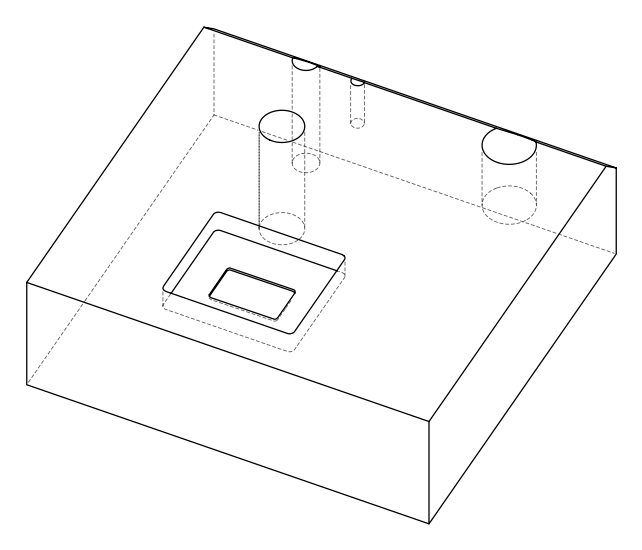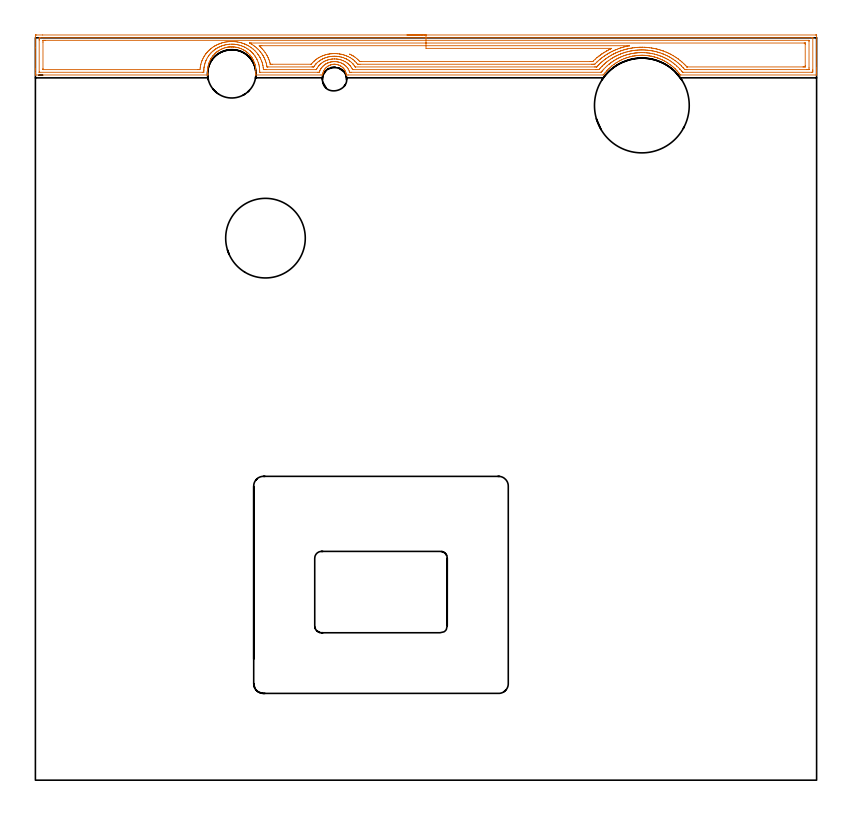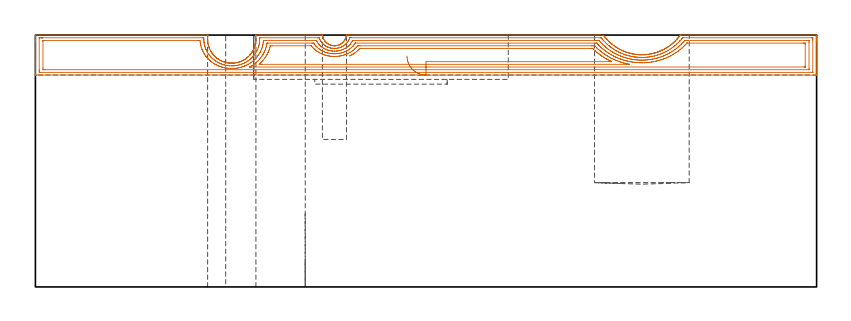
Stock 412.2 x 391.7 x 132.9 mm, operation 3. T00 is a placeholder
(PLAN: 11 operations, 10 tool changes, 73.8 min)
(1 INDEXABLE_INSERT_DRILL_THROUGH_HOLE_FROM_SOLID | STEP1HOLE_1 | NXT0302_036 | 0.55 min | 184043 mm3)
(2 INDEXABLE_INSERT_DRILL_BLIND_HOLE_FROM_SOLID | STEP1POCKET | NXT0302_038 | 0.32 min | 153317 mm3)
(3 AREA_MILL | FG_CHAMFER_SURFACE | UGT0205_001 | 25.47 min | 90360 mm3)
(4 MILL_RECTANGULAR_POCKET | POCKET_RECTANGULAR_STRAIGHT | NXT0201_010 | Follow Part, ap 2.5, ae 75% | 41.91 min | 359378 mm3)
(5 MILL_RECTANGULAR_POCKET_1 | POCKET_RECTANGULAR_STRAIGHT_1 | NXT0201_008 | Follow Part, ap 1.5, ae 75% | 2.81 min | 7436 mm3)
(6 MILL_BLIND_HOLE_FROM_SOLID_MATERIAL | STEP1POCKET_1 | NXT0201_010 | Spiral | 0.94 min | 6872 mm3)
(7 SPOT_DRILL | STEP1HOLE | NXT0321_9005460120000 | 0.05 min | 130 mm3)
(8 DRILL_BLIND_HOLE_INTO_CENTER | STEP1HOLE | NXT0301_038 | 0.05 min | 261 mm3)
(9 GUN_DRILL_THROUGH_HOLE | STEP1HOLE | UGT0307_002 | 0.6 min | 3438 mm3)
(10 SPADE_DRILL_TO_ENLARGE_THROUGH_HOLE | STEP1HOLE | UGT0306_007 | 0.56 min | 24054 mm3)
(11 DRILL_TO_ENLARGE_THROUGH_HOLE | STEP1HOLE | UGT0301_386 | 0.58 min | 38109 mm3)
(TOOL NXT0302_036 | Index. Insert Drill 42mm [880-D4200L50-05] | D42 PA176 FL210 Z2)
(TOOL NXT0302_038 | Index. Insert Drill 50mm [880-D5000L50-04] | D50 PA176 FL200 Z2)
(TOOL UGT0205_001 | Chamfer Mill 20 x 3 x 45 deg. | D20 FL50 Z2)
(TOOL NXT0201_010 | ENDMILL 10mm [2P460-1000-NA 1630] | D10 FL30 Z6)
(TOOL NXT0201_008 | ENDMILL 6mm [2P460-0600-NA 1630] | D6 FL26 Z6)
(TOOL NXT0321_9005460120000 | NC Spot Drill, 142deg, 12mm, Carbide, Uncoated | D12 PA142 FL30 Z2)
(TOOL NXT0301_038 | Carbide Drill 6.7mm [860.1-0670-034A1-MM 2214] | D6.7 PA140 FL53 Z2)
(TOOL UGT0307_002 | Gun Drill 6 mm | D6 PA130 FL24 Z1)
(TOOL UGT0306_007 | Spade Drill 16.5mm | D16.5 PA132 FL10 Z2)
(TOOL UGT0301_386 | Twist Drill 25.5 mm | D25.5 PA118 FL165 Z2)
(OP 3 AREA_MILL, part 1 of 2)
G17 G21 G94 G90
T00 M6
G54
G17 G0 G90 X196.1 Y393.2 S1061 M3
G43 Z142.9 H0
Z121.8
G94 G1 X196.138 Z120.928 F250.
X196.252 Z120.064
X196.441 Z119.212
X196.703 Z118.38
X197.037 Z117.574
X197.44 Z116.8
X197.908 Z116.064
X198.44 Z115.372
X199.029 Z114.729
X199.672 Z114.14
X200.364 Z113.609
X201.1 Z113.14
X201.874 Z112.737
X202.68 Z112.403
X203.512 Z112.141
X204.364 Z111.952
X205.228 Z111.838
X206.1 Z111.8
X411.581
X412.043 Y393.195 Z111.803
X412.19 Y393.192 Z111.806
X412.2 Y393.04 Z111.957
Y375.78 Z129.215
Y375.17 Z129.824
Y374.629 Z130.368
Y374.29 Z130.706
Y373.749 Z131.247
Y373.41 Z131.584
Y372.733 Z132.267
Y372.432 Z132.568
X412.199 Y372.096 Z132.894
X412.028 Y372.1 Z132.9
X340.556
X340.3 Y372.104 Z132.89
X340.153 Y372.29 Z132.71
X339.973 Y372.531 Z132.468
X339.79 Y372.771 Z132.228
X339.717 Y372.864 Z132.136
X339.633 Y372.97 Z132.028
X339.526 Y373.108 Z131.892
X339.278 Y373.41 Z131.588
X339.155 Y373.562 Z131.438
X338.774 Y374.001 Z130.998
X338.621 Y374.171 Z130.827
X338.512 Y374.29 Z130.705
X338.262 Y374.569 Z130.431
X337.949 Y374.894 Z130.104
X337.673 Y375.17 Z129.826
X337.624 Y375.221 Z129.777
X337.429 Y375.416 Z129.583
X337.382 Y375.464 Z129.534
X337.369 Y375.476 Z129.522
X337.283 Y375.56 Z129.439
X337.206 Y375.633 Z129.365
X336.983 Y375.84 Z129.158
X336.476 Y376.297 Z128.702
X336.027 Y376.682 Z128.318
X335.583 Y377.046 Z127.952
X335.196 Y377.345 Z127.651
X334.973 Y377.516 Z127.484
X334.894 Y377.576 Z127.424
X334.69 Y377.724 Z127.276
X333.797 Y378.344 Z126.655
X333.606 Y378.469 Z126.53
X332.904 Y378.907 Z126.092
X332.543 Y379.121 Z125.879
X332.516 Y379.138 Z125.862
X332.428 Y379.188 Z125.812
X332.123 Y379.362 Z125.636
X332.069 Y379.391 Z125.606
X332.011 Y379.423 Z125.575
X331.118 Y379.886 Z125.114
X330.734 Y380.073 Z124.924
X330.557 Y380.157 Z124.842
X330.38 Y380.239 Z124.761
X330.282 Y380.284 Z124.714
X330.225 Y380.311 Z124.688
X329.739 Y380.513 Z124.486
X329.389 Y380.657 Z124.338
X329.332 Y380.682 Z124.315
X329.177 Y380.743 Z124.256
X329.149 Y380.754 Z124.245
X328.942 Y380.832 Z124.162
X328.689 Y380.932 Z124.066
X328.439 Y381.029 Z123.97
X328.341 Y381.065 Z123.934
X328.269 Y381.091 Z123.908
X328.209 Y381.11 Z123.888
X328.049 Y381.162 Z123.834
X327.546 Y381.327 Z123.671
X327.197 Y381.43 Z123.57
X327.155 Y381.442 Z123.558
X326.709 Y381.572 Z123.426
X326.653 Y381.588 Z123.41
X326.194 Y381.708 Z123.291
X325.815 Y381.804 Z123.19
X325.76 Y381.819 Z123.176
X325.418 Y381.9 Z123.099
X325.314 Y381.925 Z123.075
X324.922 Y382.008 Z122.99
X324.867 Y382.019 Z122.979
X324.747 Y382.043 Z122.956
X324.028 Y382.164 Z122.834
X323.974 Y382.173 Z122.825
X323.69 Y382.213 Z122.785
X323.582 Y382.226 Z122.767
X323.081 Y382.297 Z122.697
X322.188 Y382.393 Z122.601
X321.951 Y382.411 Z122.584
X321.348 Y382.454 Z122.536
X321.295 Y382.458 Z122.533
X320.849 Y382.48 Z122.515
X320.402 Y382.492 Z122.503
X320.316 Y382.493 Z122.502
X320.068 Y382.495 Z122.499
X319.944 Y382.492
X319.509 Y382.488 Z122.507
X318.616 Y382.45 Z122.54
X318.057 Y382.41 Z122.584
X317.775 Y382.388 Z122.605
X317.723 Y382.385 Z122.609
X316.83 Y382.286 Z122.708
X316.627 Y382.257 Z122.738
X316.435 Y382.229 Z122.764
X316.328 Y382.216 Z122.782
X316.288 Y382.21 Z122.788
X315.937 Y382.159 Z122.838
X315.433 Y382.073 Z122.925
X315.253 Y382.043 Z122.955
X315.094 Y382.01 Z122.988
X315.044 Y382. Z122.998
X314.756 Y381.934 Z123.065
X314.575 Y381.893 Z123.106
X314.201 Y381.805 Z123.189
X314.151 Y381.794 Z123.201
X313.699 Y381.678 Z123.321
X313.258 Y381.563 Z123.434
X312.712 Y381.4 Z123.594
X312.626 Y381.377 Z123.621
X312.365 Y381.3 Z123.698
X311.902 Y381.149 Z123.848
X311.472 Y380.994 Z124.004
X311.303 Y380.928 Z124.069
X311.074 Y380.837 Z124.157
X310.886 Y380.767 Z124.233
X310.826 Y380.743 Z124.256
X310.627 Y380.664 Z124.331
X310.579 Y380.646 Z124.35
X309.865 Y380.346 Z124.653
X309.734 Y380.291 Z124.707
X309.686 Y380.271 Z124.728
X309.449 Y380.157 Z124.842
X309.287 Y380.077 Z124.919
X308.845 Y379.866 Z125.134
X308.794 Y379.841 Z125.158
X308.394 Y379.636 Z125.361
X308.346 Y379.611 Z125.385
X307.9 Y379.376 Z125.623
X307.008 Y378.851 Z126.148
X306.394 Y378.469 Z126.53
X306.115 Y378.285 Z126.713
X305.437 Y377.81 Z127.186
X305.267 Y377.692 Z127.307
X305.222 Y377.66 Z127.339
X305.106 Y377.576 Z127.424
X304.329 Y376.973 Z128.025
X304.277 Y376.93 Z128.067
X303.973 Y376.682 Z128.318
X303.436 Y376.22 Z128.779
X302.929 Y375.757 Z129.24
X302.543 Y375.389 Z129.61
X302.051 Y374.894 Z130.104
X301.65 Y374.473 Z130.527
X301.487 Y374.29 Z130.705
X301.396 Y374.189 Z130.809
X301.227 Y374.001 Z130.998
X300.757 Y373.454 Z131.545
X300.476 Y373.107 Z131.891
X300.371 Y372.97 Z132.026
X300.204 Y372.755 Z132.245
X300.196 Y372.744 Z132.256
X300.033 Y372.531 Z132.465
X299.837 Y372.278 Z132.722
X299.7 Y372.104 Z132.89
X299.46 Y372.1 Z132.9
X165.004
X164.129 Y372.105 Z132.895
X164.112 Y372.107 Z132.893
X164.11 Y372.11 Z132.89
X164.095 Y372.214 Z132.785
X164.037 Y372.531 Z132.465
X164.013 Y372.662 Z132.336
X164.008 Y372.682 Z132.316
X163.906 Y373.108 Z131.892
X163.761 Y373.558 Z131.442
X163.583 Y374.002 Z130.998
X163.418 Y374.342 Z130.658
X163.237 Y374.676 Z130.323
X163.169 Y374.787 Z130.213
X163.097 Y374.895 Z130.105
X162.77 Y375.335 Z129.664
X162.757 Y375.353 Z129.646
X162.385 Y375.789 Z129.211
X162.344 Y375.833 Z129.167
X161.907 Y376.227 Z128.773
X161.451 Y376.591 Z128.407
X161.384 Y376.637 Z128.361
X161.318 Y376.681 Z128.317
X160.983 Y376.882 Z128.115
X160.942 Y376.907 Z128.091
X160.558 Y377.112 Z127.886
X160.297 Y377.224 Z127.775
X160.114 Y377.3 Z127.695
X159.665 Y377.464 Z127.535
X159.468 Y377.523 Z127.476
X159.27 Y377.576 Z127.424
X158.772 Y377.663 Z127.333
X158.75 Y377.666 Z127.33
X158.326 Y377.722 Z127.276
X158.138 Y377.734 Z127.258
X158.103 Y377.737 Z127.256
X157.996 Y377.741 Z127.253
X157.927 Y377.743 Z127.249
X157.767 Y377.747 Z127.247
X157.723 Y377.745 Z127.25
X157.58 Y377.737 Z127.254
X157.478 Y377.733 Z127.262
X157.432 Y377.731 Z127.264
X157.326 Y377.719 Z127.272
X157.113 Y377.7 Z127.294
X156.986 Y377.689 Z127.307
X156.963 Y377.685 Z127.311
X156.814 Y377.664 Z127.335
X156.657 Y377.639 Z127.359
X156.33 Y377.575 Z127.423
X156.225 Y377.546 Z127.451
X156.093 Y377.51 Z127.488
X155.721 Y377.386 Z127.611
X155.643 Y377.36 Z127.637
X155.302 Y377.224 Z127.774
X155.2 Y377.182 Z127.814
X154.747 Y376.957 Z128.043
X154.307 Y376.699 Z128.3
X154.281 Y376.682 Z128.317
X153.837 Y376.347 Z128.65
X153.414 Y375.984 Z129.013
X153.219 Y375.789 Z129.211
X152.855 Y375.366 Z129.632
X152.794 Y375.285 Z129.712
X152.521 Y374.923 Z130.075
X152.502 Y374.894 Z130.104
X152.245 Y374.454 Z130.545
X152.063 Y374.09 Z130.909
X152.019 Y374.001 Z130.998
X151.982 Y373.911 Z131.087
X151.958 Y373.85 Z131.146
X151.901 Y373.71 Z131.289
X151.839 Y373.557 Z131.441
X151.686 Y373.093 Z131.906
X151.652 Y372.97 Z132.026
X151.628 Y372.883 Z132.114
X151.56 Y372.51 Z132.49
X151.501 Y372.212 Z132.785
X151.48 Y372.105 Z132.891
X150.709 Y372.1 Z132.9
X116.314
X116.191 Y372.106 Z132.893
X116.204 Y372.312 Z132.687
X116.292 Y373.108 Z131.892
X116.336 Y374.002 Z130.998
X116.319 Y374.895 Z130.105
X116.29 Y375.217 Z129.783
X116.239 Y375.787 Z129.209
X116.096 Y376.68 Z128.316
X115.908 Y377.518 Z127.481
X115.893 Y377.575 Z127.424
X115.867 Y377.661 Z127.339
X115.821 Y377.81 Z127.188
X115.757 Y378.024 Z126.976
X115.665 Y378.292 Z126.708
X115.603 Y378.469 Z126.529
X115.245 Y379.362 Z125.636
X115.015 Y379.874 Z125.125
X114.917 Y380.064 Z124.932
X114.868 Y380.157 Z124.839
X114.815 Y380.255 Z124.742
X114.557 Y380.706 Z124.293
X114.527 Y380.754 Z124.245
X114.443 Y380.89 Z124.107
X114.315 Y381.099 Z123.9
X114.284 Y381.149 Z123.849
X114.165 Y381.33 Z123.668
X114.122 Y381.395 Z123.603
X113.889 Y381.722 Z123.277
X113.782 Y381.863 Z123.136
X113.646 Y382.043 Z122.956
X113.229 Y382.553 Z122.446
X113.187 Y382.6 Z122.398
X113.142 Y382.65 Z122.347
X113.059 Y382.744 Z122.256
X112.88 Y382.937 Z122.062
X112.336 Y383.482 Z121.518
X112.145 Y383.658 Z121.341
X111.95 Y383.83 Z121.169
X111.847 Y383.915 Z121.083
X111.78 Y383.97 Z121.028
X111.522 Y384.183 Z120.816
X111.443 Y384.248 Z120.752
X111.121 Y384.49 Z120.509
X111.027 Y384.557 Z120.442
X110.792 Y384.723 Z120.275
X110.55 Y384.883 Z120.114
X110.107 Y385.156 Z119.843
X110.06 Y385.183 Z119.816
X109.657 Y385.415 Z119.585
X109.613 Y385.439 Z119.561
X109.464 Y385.518 Z119.481
X109.268 Y385.617 Z119.381
X108.75 Y385.857 Z119.143
X108.32 Y386.036 Z118.962
X107.871 Y386.205 Z118.791
X107.426 Y386.355 Z118.642
X106.978 Y386.492 Z118.508
X106.907 Y386.511 Z118.489
X106.085 Y386.697 Z118.301
X105.64 Y386.78 Z118.218
X105.192 Y386.843 Z118.152
X104.746 Y386.891 Z118.105
X104.634 Y386.898 Z118.096
X104.432 Y386.914 Z118.082
X104.3 Y386.923 Z118.071
X104.253 Y386.924 Z118.068
X103.873 Y386.94 Z118.056
X103.853
X103.689 Z118.054
X103.599 Z118.053
X103.406 Y386.942 Z118.054
X103.359 Y386.94 Z118.056
X103.233 Y386.935 Z118.059
X102.96 Y386.928 Z118.07
X102.752 Y386.914 Z118.084
X102.513 Y386.898 Z118.1
X102.466 Y386.893 Z118.105
X102.067 Y386.852 Z118.146
X101.773 Y386.812 Z118.187
X101.621 Y386.791 Z118.208
X101.435 Y386.758 Z118.241
X101.173 Y386.711 Z118.287
X100.699 Y386.61 Z118.39
X100.294 Y386.511 Z118.488
X99.835 Y386.374 Z118.624
X99.387 Y386.225 Z118.772
X98.942 Y386.062 Z118.937
X98.493 Y385.874 Z119.124
X98.049 Y385.673 Z119.324
X97.999 Y385.649 Z119.348
X97.932 Y385.617 Z119.381
X97.156 Y385.193 Z119.806
X96.779 Y384.964 Z120.035
X96.659 Y384.887 Z120.112
X96.407 Y384.724 Z120.275
X96.263 Y384.623 Z120.376
X96.101 Y384.502 Z120.498
X95.98 Y384.41 Z120.586
X95.914 Y384.361 Z120.636
X95.847 Y384.311 Z120.687
X95.812 Y384.284 Z120.713
X95.416 Y383.97 Z121.026
X95.37 Y383.934 Z121.064
X95.319 Y383.891 Z121.108
X95.248 Y383.83 Z121.169
X95.151 Y383.74 Z121.259
X95.082 Y383.677 Z121.32
X95.021 Y383.621 Z121.378
X94.858 Y383.471 Z121.528
X94.723 Y383.341 Z121.658
X94.466 Y383.09 Z121.907
X94.425 Y383.048 Z121.95
X94.319 Y382.937 Z122.063
X93.945 Y382.517 Z122.482
X93.83 Y382.38 Z122.619
X93.688 Y382.21 Z122.787
X93.584 Y382.088 Z122.911
X93.212 Y381.579 Z123.421
X93.085 Y381.395 Z123.605
X92.917 Y381.15 Z123.85
X92.852 Y381.048 Z123.952
X92.753 Y380.89 Z124.106
X92.691 Y380.794 Z124.204
X92.639 Y380.701 Z124.299
X92.61 Y380.649 Z124.351
X92.501 Y380.45 Z124.546
X92.393 Y380.256 Z124.742
X91.951 Y379.363 Z125.636
X91.898 Y379.243 Z125.755
X91.848 Y379.13 Z125.865
X91.798 Y379.018 Z125.979
X91.598 Y378.469 Z126.53
X91.541 Y378.288 Z126.711
X91.391 Y377.81 Z127.187
X91.316 Y377.576 Z127.423
X91.104 Y376.681 Z128.316
X91.001 Y376.05 Z128.947
X90.959 Y375.788 Z129.21
X90.905 Y375.356 Z129.643
X90.879 Y374.895 Z130.105
X90.862 Y374.002 Z130.998
X90.872 Y373.555 Z131.445
X90.899 Y373.108 Z131.892
X90.905 Y373.044 Z131.956
X90.95 Y372.675 Z132.324
X90.967 Y372.531 Z132.468
X90.993 Y372.304 Z132.694
X91.009 Y372.105 Z132.892
X90.852 Y372.1 Z132.9
X0.172
X0.001 Y372.096 Z132.894
X0. Y372.43 Z132.57
Y372.733 Z132.266
Y373.41 Z131.584
Y374.629 Z130.368
Y375.17 Z129.824
Y386.474 Z118.523
Y392.769 Z112.228
X0.003 Y393.043 Z111.954
X0.01 Y393.192 Z111.806
X0.161 Y393.199 Z111.799
X0.619 Y393.2 Z111.8
X3.829
X206.1
Y391.786 Z113.214
X409.794 Y391.785 Z113.215
X409.901
X410.161 Y391.78 Z113.22
X410.186 Y391.779 Z113.221
X410.191 Y391.761 Z113.239
X410.197 Y391.729 Z113.271
X410.199 Y391.697 Z113.303
X410.2 Y374.771 Z130.229
X410.198 Y374.29 Z130.71
X410.194 Y373.897 Z131.103
X410.179 Y373.521 Z131.479
X409.794 Y373.516 Z131.484
X409.688 Y373.515 Z131.485
X341.79
X341.594 Y373.519 Z131.481
X341.501 Y373.521 Z131.479
X341.222 Y373.86 Z131.14
X341.003 Y374.125 Z130.875
X340.861 Y374.29 Z130.71
X340.11 Y375.151 Z129.849
X340.092 Y375.17 Z129.83
X339.952 Y375.325 Z129.675
X339.244 Y376.05 Z128.95
X339.216 Y376.078 Z128.922
X338.393 Y376.861 Z128.139
X338.323 Y376.924 Z128.076
X338.316 Y376.93 Z128.07
X337.429 Y377.693 Z127.307
X337.286 Y377.81 Z127.19
X336.536 Y378.394 Z126.606
X336.138 Y378.69 Z126.31
X335.643 Y379.037 Z125.963
X334.858 Y379.57 Z125.43
X334.749 Y379.641 Z125.359
X334.551 Y379.766 Z125.234
X333.856 Y380.179 Z124.821
X333.387 Y380.45 Z124.55
X332.962 Y380.679 Z124.321
X332.464 Y380.941 Z124.059
X332.069 Y381.139 Z123.861
X331.991 Y381.177 Z123.823
X331.667 Y381.33 Z123.67
X331.176 Y381.549 Z123.451
X330.779 Y381.721 Z123.279
X330.282 Y381.925 Z123.075
X330.162 Y381.974 Z123.026
X330.076 Y382.007 Z122.993
X329.554 Y382.21 Z122.79
X329.389 Y382.273 Z122.727
X329.288 Y382.309 Z122.691
X328.495 Y382.568 Z122.432
X327.965 Y382.732 Z122.268
X327.602 Y382.835 Z122.165
X326.714 Y383.08 Z121.92
X326.675 Y383.09 Z121.91
X325.815 Y383.288 Z121.712
X325.557 Y383.344 Z121.656
X324.922 Y383.461 Z121.539
X324.465 Y383.54 Z121.46
X324.028 Y383.606 Z121.394
X323.856 Y383.63 Z121.37
X323.268 Y383.707 Z121.293
X323.135 Y383.722 Z121.278
X322.418 Y383.797 Z121.203
X322.242 Y383.811 Z121.189
X321.45 Y383.869 Z121.131
X321.348 Y383.874 Z121.126
X320.521 Y383.904 Z121.096
X319.601 Y383.906 Z121.094
X319.561 Y383.905 Z121.095
X318.764 Y383.876 Z121.124
X318.668 Y383.871 Z121.129
X317.925 Y383.822 Z121.178
X317.775 Y383.81 Z121.19
X317.107 Y383.747 Z121.253
X316.881 Y383.724 Z121.276
X316.749 Y383.709 Z121.291
X316.159 Y383.632 Z121.368
X315.988 Y383.608 Z121.392
X315.533 Y383.538 Z121.462
X315.094 Y383.466 Z121.534
X314.771 Y383.409 Z121.591
X314.201 Y383.29 Z121.71
X314.035 Y383.253 Z121.747
X313.331 Y383.09 Z121.91
X313.31 Y383.085 Z121.915
X312.49 Y382.867 Z122.133
X312.414 Y382.846 Z122.154
X311.919 Y382.698 Z122.302
X311.521 Y382.575 Z122.425
X311.242 Y382.484 Z122.516
X310.627 Y382.276 Z122.724
X310.578 Y382.258 Z122.742
X310.449 Y382.21 Z122.79
X309.852 Y381.977 Z123.023
X309.734 Y381.93 Z123.07
X309.305 Y381.753 Z123.247
X308.841 Y381.558 Z123.442
X308.681 Y381.487 Z123.513
X308.336 Y381.33 Z123.67
X308.023 Y381.181 Z123.819
X307.947 Y381.144 Z123.856
X307.481 Y380.909 Z124.091
X307.054 Y380.692 Z124.308
X306.894 Y380.607 Z124.393
X306.606 Y380.45 Z124.55
X306.325 Y380.288 Z124.712
X306.261 Y380.252 Z124.748
X306.16 Y380.192 Z124.808
X305.769 Y379.956 Z125.044
X305.267 Y379.651 Z125.349
X305.217 Y379.62 Z125.38
X305.139 Y379.57 Z125.43
X304.683 Y379.265 Z125.735
X304.374 Y379.055 Z125.945
X304.157 Y378.904 Z126.096
X303.855 Y378.69 Z126.31
X303.64 Y378.532 Z126.468
X303.48 Y378.412 Z126.588
X303.139 Y378.146 Z126.854
X302.71 Y377.81 Z127.19
X302.623 Y377.74 Z127.26
X302.587 Y377.71 Z127.29
X301.688 Y376.935 Z128.065
X300.777 Y376.073 Z128.927
X300.755 Y376.05 Z128.95
X299.907 Y375.171 Z129.829
X299.492 Y374.699 Z130.301
X299.136 Y374.29 Z130.71
X299.08 Y374.225 Z130.775
X299.013 Y374.146 Z130.854
X298.82 Y373.907 Z131.093
X298.557 Y373.585 Z131.415
X298.502 Y373.52 Z131.48
X298.494 Y373.518 Z131.482
X298.471 Y373.516 Z131.484
X298.422 Y373.515 Z131.485
X298.225 Y373.514 Z131.486
X166.685
X165.897 Y373.517 Z131.483
X165.846 Y373.519 Z131.481
X165.838 Y373.52 Z131.48
X165.827 Y373.541 Z131.459
X165.801 Y373.604 Z131.396
X165.726 Y373.804 Z131.196
X165.636 Y374.041 Z130.959
X165.536 Y374.29 Z130.71
X165.229 Y374.948 Z130.052
X165.103 Y375.17 Z129.83
X165.004 Y375.338 Z129.662
X164.486 Y376.05 Z128.95
X164.11 Y376.492 Z128.508
X163.891 Y376.718 Z128.282
X163.656 Y376.93 Z128.07
X163.217 Y377.304 Z127.696
X162.932 Y377.532 Z127.468
X162.515 Y377.81 Z127.19
X162.324 Y377.928 Z127.072
X162.035 Y378.094 Z126.906
X161.618 Y378.304 Z126.696
X161.43 Y378.384 Z126.616
X160.662 Y378.69 Z126.31
X160.537 Y378.735 Z126.265
X160.469 Y378.757 Z126.243
X159.982 Y378.89 Z126.11
X159.643 Y378.961 Z126.039
X159.307 Y379.021 Z125.979
X158.75 Y379.098 Z125.902
X158.292 Y379.141 Z125.859
X157.857 Y379.156 Z125.844
X157.397 Y379.143 Z125.857
X156.963 Y379.109 Z125.891
X156.579 Y379.068 Z125.932
X156.07 Y378.985 Z126.015
X155.82 Y378.936 Z126.064
X155.534 Y378.867 Z126.133
X155.176 Y378.766 Z126.234
X155.118 Y378.748 Z126.252
X154.945 Y378.69 Z126.31
X154.465 Y378.511 Z126.489
X154.389 Y378.481 Z126.519
X154.283 Y378.435 Z126.565
X153.853 Y378.234 Z126.766
X153.39 Y377.991 Z127.009
X153.273 Y377.925 Z127.075
X153.082 Y377.81 Z127.19
X152.735 Y377.575 Z127.425
X152.496 Y377.396 Z127.604
X152.235 Y377.187 Z127.813
X151.936 Y376.93 Z128.07
X151.763 Y376.772 Z128.228
X151.603 Y376.612 Z128.388
X151.338 Y376.311 Z128.689
X151.115 Y376.05 Z128.95
X150.94 Y375.823 Z129.177
X150.709 Y375.512 Z129.488
X150.579 Y375.299 Z129.701
X150.507 Y375.17 Z129.83
X150.269 Y374.724 Z130.276
X150.065 Y374.29 Z130.71
X149.993 Y374.116 Z130.884
X149.816 Y373.655 Z131.345
X149.759 Y373.521 Z131.479
X149.717 Y373.519 Z131.481
X149.619 Y373.516 Z131.484
X149.422 Y373.515 Z131.485
X149.028 Y373.514 Z131.486
X118.547 Y373.515
X118.44 Y373.516 Z131.484
X118.36 Y373.519 Z131.481
X118.327 Y373.521 Z131.479
X118.323 Y373.537 Z131.463
X118.32 Y373.56 Z131.44
X118.319 Y373.635 Z131.365
X118.326 Y373.989 Z131.011
Y374.29 Z130.71
X118.322 Y374.512 Z130.488
X118.288 Y375.17 Z129.83
X118.238 Y375.746 Z129.254
X118.2 Y376.05 Z128.95
X118.142 Y376.449 Z128.551
X118.055 Y376.93 Z128.07
X117.925 Y377.543 Z127.457
X117.857 Y377.81 Z127.19
X117.814 Y377.968 Z127.032
X117.654 Y378.492 Z126.508
X117.548 Y378.794 Z126.206
X117.231 Y379.57 Z125.43
X116.927 Y380.286 Z124.714
X116.845 Y380.45 Z124.55
X116.76 Y380.613 Z124.387
X116.343 Y381.33 Z123.67
X115.867 Y382.085 Z122.915
X115.779 Y382.21 Z122.79
X115.558 Y382.515 Z122.485
X115.096 Y383.09 Z121.91
X114.974 Y383.238 Z121.762
X114.623 Y383.624 Z121.376
X114.289 Y383.97 Z121.03
X114.08 Y384.18 Z120.82
X113.731 Y384.509 Z120.491
X113.34 Y384.85 Z120.15
X113.187 Y384.977 Z120.023
X112.541 Y385.486 Z119.514
X112.293 Y385.661 Z119.339
X112.19 Y385.73 Z119.27
X111.4 Y386.226 Z118.774
X110.725 Y386.61 Z118.39
X110.507 Y386.725 Z118.276
X110.272 Y386.841 Z118.159
X109.613 Y387.131 Z117.869
X109.268 Y387.275 Z117.725
X108.722 Y387.487 Z117.513
X108.715 Y387.49 Z117.51
X107.826 Y387.766 Z117.234
X107.443 Y387.868 Z117.132
X106.933 Y387.984 Z117.017
X106.299 Y388.114 Z116.886
X106.04 Y388.16 Z116.84
X105.251 Y388.267 Z116.733
X105.146 Y388.279 Z116.721
X105.078 Y388.285 Z116.715
X104.258 Y388.344 Z116.656
X104.253
X103.364 Y388.358 Z116.642
X102.519 Y388.318 Z116.682
X102.466 Y388.313 Z116.687
X101.707 Y388.237 Z116.763
X101.573 Y388.22 Z116.78
X100.93 Y388.123 Z116.877
X100.814 Y388.103 Z116.897
X100.679 Y388.077 Z116.923
X100.19 Y387.972 Z117.028
X99.786 Y387.876 Z117.124
X99.476 Y387.795 Z117.205
X98.892 Y387.621 Z117.379
X98.792 Y387.589 Z117.411
X98.494 Y387.49 Z117.51
X98.053 Y387.329 Z117.671
X97.999 Y387.307 Z117.693
X97.505 Y387.097 Z117.903
X97.106 Y386.919 Z118.081
X96.892 Y386.82 Z118.18
X96.482 Y386.61 Z118.39
X96.212 Y386.465 Z118.535
X95.875 Y386.277 Z118.723
X95.319 Y385.933 Z119.067
X95.194 Y385.853 Z119.147
X95.012 Y385.73 Z119.27
X94.673 Y385.486 Z119.514
X94.425 Y385.302 Z119.698
X94.169 Y385.102 Z119.898
X93.855 Y384.85 Z120.15
X93.682 Y384.702 Z120.298
X93.532 Y384.569 Z120.431
X93.221 Y384.276 Z120.724
X92.903 Y383.97 Z121.03
X92.772 Y383.838 Z121.162
X92.639 Y383.698 Z121.302
X92.109 Y383.09 Z121.91
X91.944 Y382.894 Z122.106
X91.745 Y382.645 Z122.355
X91.433 Y382.21 Z122.79
X91.198 Y381.869 Z123.131
X90.852 Y381.35 Z123.65
X90.84 Y381.33 Z123.67
X90.824 Y381.303 Z123.697
X90.38 Y380.45 Z124.55
X90.24 Y380.173 Z124.827
X89.958 Y379.597 Z125.403
X89.95 Y379.578 Z125.422
X89.947 Y379.57 Z125.43
X89.711 Y378.934 Z126.066
X89.627 Y378.69 Z126.31
X89.492 Y378.27 Z126.73
X89.354 Y377.81 Z127.19
X89.296 Y377.583 Z127.417
X89.145 Y376.93 Z128.07
X89.065 Y376.522 Z128.478
X89. Y376.115 Z128.885
X88.991 Y376.05 Z128.95
X88.909 Y375.324 Z129.676
X88.9 Y375.17 Z129.83
X88.874 Y374.479 Z130.521
X88.871 Y374.29 Z130.71
X88.862 Y373.611 Z131.389
X88.852 Y373.521 Z131.479
X88.762 Y373.519 Z131.481
X88.566 Y373.516 Z131.484
X88.172 Y373.514 Z131.486
X88.066
X2.299 Y373.515 Z131.485
X2.039 Y373.52 Z131.48
X2.014 Y373.521 Z131.479
X2.009 Y373.539 Z131.461
X2.003 Y373.571 Z131.429
X2.001 Y373.603 Z131.397
X2. Y390.529 Z114.471
X2.002 Y391.01 Z113.99
X2.006 Y391.403 Z113.597
X2.021 Y391.779 Z113.221
X2.405 Y391.784 Z113.216
X2.512 Y391.785 Z113.215
X206.1 Y391.786 Z113.214
Y390.372 Z114.628
X408.008 Y390.371 Z114.629
X408.09 Y390.37 Z114.63
X408.154 Y390.367 Z114.633
X408.189 Y390.365 Z114.635
X408.191 Y390.319 Z114.681
X408.197 Y390.13 Z114.87
X408.2 Y389.941 Z115.059
Y375.861 Z129.139
X408.196 Y375.17 Z129.83
X408.192 Y374.989 Z130.011
X408.183 Y374.935 Z130.065
X408.13 Y374.933 Z130.067
X408.008 Y374.931 Z130.069
X407.36 Y374.929 Z130.071
X407.114 Y374.928 Z130.072
X343.683 Y374.929 Z130.071
X343.034 Y374.93 Z130.07
X342.79 Y374.933 Z130.067
X342.71 Y374.935 Z130.065
X342.655 Y374.946 Z130.054
X342.612 Y374.993 Z130.007
X342.451 Y375.17 Z129.83
X341.896 Y375.793 Z129.207
X341.659 Y376.05 Z128.95
X341.003 Y376.733 Z128.267
X340.803 Y376.93 Z128.07
X340.11 Y377.593 Z127.407
X339.869 Y377.81 Z127.19
X339.216 Y378.38 Z126.62
X338.848 Y378.69 Z126.31
X338.323 Y379.106 Z125.894
X337.715 Y379.57 Z125.43
X337.429 Y379.777 Z125.223
X336.707 Y380.282 Z124.718
X336.536 Y380.397 Z124.604
X336.454 Y380.45 Z124.55
X335.643 Y380.958 Z124.042
X335.031 Y381.33 Z123.67
X334.749 Y381.492 Z123.508
X334.37 Y381.704 Z123.296
X333.856 Y381.97 Z123.03
X333.386 Y382.21 Z122.79
X332.962 Y382.416 Z122.584
X332.56 Y382.606 Z122.394
X332.069 Y382.818 Z122.182
X331.429 Y383.09 Z121.91
X331.176 Y383.192 Z121.808
X331.002 Y383.261 Z121.739
X330.282 Y383.532 Z121.468
X329.589 Y383.773 Z121.227
X329.389 Y383.837 Z121.163
X328.966 Y383.97 Z121.03
X328.495 Y384.109 Z120.891
X328.297 Y384.166 Z120.834
X327.602 Y384.348 Z120.652
X327.083 Y384.481 Z120.519
X326.709 Y384.568 Z120.432
X325.925 Y384.742 Z120.258
X325.815 Y384.763 Z120.237
X325.346 Y384.85 Z120.15
X324.922 Y384.92 Z120.08
X324.837 Y384.933 Z120.067
X324.028 Y385.045 Z119.955
X323.799 Y385.075 Z119.925
X323.135 Y385.15 Z119.85
X322.795 Y385.185 Z119.815
X322.242 Y385.231 Z119.769
X321.825 Y385.261 Z119.739
X321.348 Y385.286 Z119.714
X320.887 Y385.304 Z119.696
X320.455 Y385.315 Z119.685
X319.981 Y385.316 Z119.684
X319.561 Y385.313 Z119.687
X319.104 Y385.301 Z119.699
X318.668 Y385.283 Z119.717
X318.25 Y385.261 Z119.739
X317.775 Y385.229 Z119.771
X317.418 Y385.201 Z119.799
X316.881 Y385.151 Z119.849
X316.605 Y385.122 Z119.878
X315.988 Y385.048 Z119.952
X315.81 Y385.025 Z119.975
X315.094 Y384.923 Z120.077
X315.03 Y384.913 Z120.087
X314.648 Y384.85 Z120.15
X314.269 Y384.783 Z120.217
X314.201 Y384.769 Z120.231
X313.537 Y384.624 Z120.376
X313.308 Y384.572 Z120.428
X312.816 Y384.454 Z120.546
X312.414 Y384.354 Z120.646
X312.107 Y384.273 Z120.727
X311.521 Y384.114 Z120.886
X311.407 Y384.082 Z120.918
X311.027 Y383.97 Z121.03
X310.722 Y383.876 Z121.124
X310.627 Y383.846 Z121.154
X310.058 Y383.651 Z121.349
X309.734 Y383.536 Z121.464
X309.405 Y383.414 Z121.586
X308.841 Y383.198 Z121.802
X308.762 Y383.167 Z121.833
X308.571 Y383.09 Z121.91
X308.133 Y382.907 Z122.093
X307.947 Y382.827 Z122.173
X307.515 Y382.636 Z122.364
X307.054 Y382.423 Z122.577
X306.908 Y382.354 Z122.646
X306.612 Y382.21 Z122.79
X306.313 Y382.06 Z122.94
X306.16 Y381.982 Z123.018
X305.731 Y381.753 Z123.247
X305.267 Y381.503 Z123.497
X305.156 Y381.44 Z123.56
X304.968 Y381.33 Z123.67
X304.597 Y381.11 Z123.89
X304.374 Y380.975 Z124.025
X304.047 Y380.771 Z124.229
X303.537 Y380.45 Z124.55
X303.503 Y380.428 Z124.572
X302.587 Y379.795 Z125.205
X302.455 Y379.7 Z125.3
X302.276 Y379.57 Z125.43
X301.947 Y379.32 Z125.68
X301.693 Y379.126 Z125.874
X301.448 Y378.932 Z126.068
X301.146 Y378.69 Z126.31
X300.957 Y378.535 Z126.465
X300.8 Y378.403 Z126.597
X300.48 Y378.125 Z126.875
X300.121 Y377.81 Z127.19
X300.009 Y377.709 Z127.291
X299.907 Y377.615 Z127.385
X299.553 Y377.279 Z127.721
X299.189 Y376.93 Z128.07
X299.101 Y376.844 Z128.156
X299.013 Y376.754 Z128.246
X298.665 Y376.393 Z128.607
X298.337 Y376.05 Z128.95
X298.232 Y375.939 Z129.061
X298.12 Y375.817 Z129.183
X297.814 Y375.471 Z129.529
X297.549 Y375.17 Z129.83
X297.398 Y375.001 Z129.999
X297.341 Y374.94 Z130.06
X297.226 Y374.936 Z130.064
X296.577 Y374.93 Z130.07
X296.333 Y374.929 Z130.071
X295.685 Y374.928 Z130.072
X167.929 Y374.929 Z130.071
X167.684 Y374.93 Z130.07
X167.439 Y374.934 Z130.066
X167.374 Y374.935 Z130.065
X167.344 Y374.968 Z130.032
X167.302 Y375.045 Z129.955
X167.235 Y375.17 Z129.83
X167.083 Y375.465 Z129.535
X166.791 Y375.98 Z129.02
X166.742 Y376.05 Z128.95
X166.627 Y376.212 Z128.788
X166.207 Y376.77 Z128.23
X166.075 Y376.93 Z128.07
X165.897 Y377.138 Z127.862
X165.568 Y377.49 Z127.51
X165.222 Y377.81 Z127.19
X165.004 Y378.001 Z126.999
X164.621 Y378.316 Z126.684
X164.403 Y378.49 Z126.51
X164.124 Y378.69 Z126.31
X164.11 Y378.7 Z126.3
X164.08 Y378.72 Z126.28
X163.446 Y379.101 Z125.899
X163.217 Y379.229 Z125.771
X162.523 Y379.57 Z125.43
X162.324 Y379.656 Z125.344
X162.176 Y379.716 Z125.284
X161.43 Y379.995 Z125.005
X160.813 Y380.178 Z124.822
X160.537 Y380.249 Z124.751
X159.677 Y380.417 Z124.583
X159.643 Y380.422 Z124.578
X159.445 Y380.45 Z124.55
X158.75 Y380.527 Z124.473
X158.664 Y380.535 Z124.465
X157.857 Y380.571 Z124.429
X157.736 Y380.568 Z124.432
X156.963 Y380.534 Z124.466
X156.884 Y380.528 Z124.472
X156.11 Y380.45 Z124.55
X156.075 Y380.445 Z124.555
X155.322 Y380.306 Z124.694
X155.176 Y380.275 Z124.725
X154.611 Y380.127 Z124.873
X154.283 Y380.027 Z124.973
X153.939 Y379.909 Z125.091
X153.39 Y379.704 Z125.296
X153.293 Y379.665 Z125.335
X153.077 Y379.57 Z125.43
X152.687 Y379.382 Z125.618
X152.496 Y379.284 Z125.716
X152.107 Y379.074 Z125.926
X151.603 Y378.772 Z126.228
X151.553 Y378.74 Z126.26
X151.481 Y378.69 Z126.31
X151.04 Y378.364 Z126.636
X150.709 Y378.105 Z126.895
X150.548 Y377.969 Z127.031
X150.37 Y377.81 Z127.19
X150.088 Y377.546 Z127.454
X149.816 Y377.263 Z127.737
X149.659 Y377.085 Z127.915
X149.528 Y376.93 Z128.07
X149.261 Y376.597 Z128.403
X148.923 Y376.155 Z128.845
X148.881 Y376.092 Z128.908
X148.856 Y376.05 Z128.95
X148.561 Y375.527 Z129.473
X148.368 Y375.17 Z129.83
X148.25 Y374.953 Z130.047
X148.237 Y374.935 Z130.065
X148.213 Y374.933 Z130.067
X148.152 Y374.93 Z130.07
X148.029 Y374.929 Z130.071
X121.875
X121.227 Y374.93 Z130.07
X120.575 Y374.933 Z130.067
X120.334 Y374.936 Z130.064
X120.302 Y375.17 Z129.83
X120.298 Y375.206 Z129.794
X120.213 Y376.05 Z128.95
X120.197 Y376.185 Z128.815
X120.071 Y376.93 Z128.07
X120.015 Y377.245 Z127.755
X119.882 Y377.81 Z127.19
X119.724 Y378.411 Z126.589
X119.633 Y378.69 Z126.31
X119.44 Y379.26 Z125.74
X119.318 Y379.57 Z125.43
X119.238 Y379.769 Z125.231
X118.941 Y380.45 Z124.55
X118.819 Y380.725 Z124.275
X118.547 Y381.265 Z123.735
X118.51 Y381.33 Z123.67
X118.463 Y381.412 Z123.588
X117.975 Y382.21 Z122.79
X117.654 Y382.718 Z122.282
X117.497 Y382.936 Z122.064
X117.381 Y383.09 Z121.91
X116.76 Y383.881 Z121.119
X116.682 Y383.97 Z121.03
X115.868 Y384.848 Z120.152
X115.606 Y385.107 Z119.893
X114.974 Y385.676 Z119.324
X114.909 Y385.73 Z119.27
X114.08 Y386.381 Z118.619
X113.768 Y386.61 Z118.39
X113.187 Y386.993 Z118.007
X112.38 Y387.49 Z117.51
X112.293 Y387.54 Z117.46
X112.172 Y387.609 Z117.391
X111.635 Y387.889 Z117.111
X111.4 Y388.003 Z116.997
X110.595 Y388.37 Z116.63
X110.507 Y388.408 Z116.592
X110.44 Y388.435 Z116.565
X109.613 Y388.746 Z116.254
X109.039 Y388.935 Z116.065
X108.72 Y389.032 Z115.968
X107.927 Y389.25 Z115.75
X107.826 Y389.273 Z115.727
X107.796 Y389.28 Z115.72
X106.933 Y389.456 Z115.544
X106.673 Y389.505 Z115.495
X106.04 Y389.597 Z115.403
X105.632 Y389.651 Z115.349
X105.146 Y389.697 Z115.303
X104.658 Y389.73 Z115.27
X104.253 Y389.752 Z115.248
X103.733 Y389.761 Z115.239
X103.359 Y389.765 Z115.235
X102.856 Y389.746 Z115.254
X102.466 Y389.727 Z115.273
X102.016 Y389.693 Z115.307
X101.573 Y389.651 Z115.349
X101.208 Y389.609 Z115.391
X100.679 Y389.529 Z115.471
X100.435 Y389.49 Z115.51
X99.786 Y389.366 Z115.634
X99.688 Y389.346 Z115.654
X99.261 Y389.25 Z115.75
X98.968 Y389.175 Z115.825
X98.892 Y389.154 Z115.846
X98.282 Y388.971 Z116.029
X97.999 Y388.883 Z116.117
X97.61 Y388.753 Z116.247
X97.106 Y388.569 Z116.431
X96.96 Y388.513 Z116.487
X96.606 Y388.37 Z116.63
X96.333 Y388.251 Z116.749
X96.212 Y388.197 Z116.803
X95.726 Y387.969 Z117.031
X95.319 Y387.759 Z117.241
X95.141 Y387.664 Z117.336
X94.822 Y387.49 Z117.51
X94.572 Y387.346 Z117.654
X94.425 Y387.258 Z117.742
X94.024 Y387.006 Z117.995
X93.532 Y386.687 Z118.313
X93.486 Y386.655 Z118.345
X93.423 Y386.61 Z118.39
X92.979 Y386.275 Z118.725
X92.639 Y386.016 Z118.984
X92.479 Y385.887 Z119.113
X92.29 Y385.73 Z119.27
X92.002 Y385.477 Z119.523
X91.745 Y385.245 Z119.755
X91.541 Y385.051 Z119.949
X91.336 Y384.85 Z120.15
X91.099 Y384.607 Z120.393
X90.852 Y384.346 Z120.654
X90.674 Y384.145 Z120.855
X90.523 Y383.97 Z121.03
X90.268 Y383.665 Z121.335
X89.958 Y383.285 Z121.715
X89.875 Y383.172 Z121.828
X89.816 Y383.09 Z121.91
X89.511 Y382.65 Z122.35
X89.211 Y382.21 Z122.79
X89.153 Y382.123 Z122.877
X89.065 Y381.984 Z123.016
X88.83 Y381.561 Z123.439
X88.706 Y381.33 Z123.67
X88.525 Y380.982 Z124.018
X88.256 Y380.45 Z124.55
X88.228 Y380.394 Z124.606
X88.172 Y380.274 Z124.726
X87.962 Y379.777 Z125.223
X87.882 Y379.57 Z125.43
X87.722 Y379.133 Z125.867
X87.58 Y378.69 Z126.31
X87.329 Y377.86 Z127.14
X87.278 Y377.65 Z127.35
X87.13 Y376.93 Z128.07
X87.022 Y376.302 Z128.698
X86.987 Y376.05 Z128.95
X86.945 Y375.722 Z129.278
X86.867 Y374.935 Z130.065
X86.627 Y374.931 Z130.069
X86.385 Y374.93 Z130.07
X85.737 Y374.929 Z130.071
X4.192
X4.11 Y374.93 Z130.07
X4.046 Y374.933 Z130.067
X4.011 Y374.935 Z130.065
X4.009 Y374.981 Z130.019
X4.003 Y375.17 Z129.83
X4.001 Y375.359 Z129.641
X4. Y389.439 Z115.561
X4.004 Y390.13 Z114.87
X4.008 Y390.311 Z114.689
X4.017 Y390.365 Z114.635
X4.07 Y390.367 Z114.633
X4.192 Y390.369 Z114.631
X4.84 Y390.371 Z114.629
X5.086
X206.1 Y390.372 Z114.628
Y388.957 Z116.043
X405.625
X406.064 Y388.953 Z116.047
X406.157 Y388.95 Z116.05
X406.19 Y388.948 Z116.052
X406.193 Y388.903 Z116.097
X406.196 Y388.8 Z116.2
X406.2 Y388.39 Z116.61
Y376.93 Z128.07
X406.194 Y376.501 Z128.499
X406.19 Y376.394 Z128.606
X406.186 Y376.35 Z128.651
X406.123 Y376.348 Z128.652
X405.922 Y376.345 Z128.655
X405.328 Y376.343 Z128.657
X405.031
X343.981
X343.832 Y376.345 Z128.655
X343.796 Y376.347 Z128.653
X343.782 Y376.349 Z128.651
X343.762 Y376.367 Z128.633
X343.683 Y376.445 Z128.555
X343.23 Y376.93 Z128.07
X342.79 Y377.39 Z127.61
X342.368 Y377.81 Z127.19
X341.896 Y378.264 Z126.736
X341.436 Y378.69 Z126.31
X341.209 Y378.893 Z126.107
X341.003 Y379.073 Z125.927
X340.414 Y379.57 Z125.43
X340.11 Y379.817 Z125.183
X339.299 Y380.45 Z124.55
X339.216 Y380.513 Z124.487
X338.965 Y380.698 Z124.302
X338.323 Y381.14 Z123.86
X338.04 Y381.33 Z123.67
X337.429 Y381.724 Z123.276
X336.66 Y382.21 Z122.79
X336.536 Y382.286 Z122.714
X336.337 Y382.406 Z122.594
X335.643 Y382.788 Z122.212
X335.079 Y383.09 Z121.91
X334.749 Y383.26 Z121.74
X334.396 Y383.438 Z121.562
X333.856 Y383.691 Z121.309
X333.247 Y383.97 Z121.03
X332.962 Y384.093 Z120.907
X332.744 Y384.185 Z120.815
X332.069 Y384.454 Z120.546
X331.25 Y384.777 Z120.223
X331.176 Y384.803 Z120.197
X331.042 Y384.85 Z120.15
X330.282 Y385.1 Z119.9
X329.905 Y385.221 Z119.779
X329.389 Y385.372 Z119.628
X328.64 Y385.587 Z119.413
X328.495 Y385.626 Z119.374
X328.099 Y385.73 Z119.27
X327.602 Y385.852 Z119.148
X327.439 Y385.891 Z119.109
X326.709 Y386.047 Z118.953
X326.302 Y386.131 Z118.869
X325.815 Y386.218 Z118.782
X325.218 Y386.318 Z118.682
X324.922 Y386.362 Z118.638
X324.175 Y386.466 Z118.534
X324.028 Y386.483 Z118.517
X323.164 Y386.581 Z118.419
X323.135 Y386.584 Z118.416
X322.85 Y386.61 Z118.39
X322.242 Y386.657 Z118.343
X322.19 Y386.66 Z118.34
X321.348 Y386.706 Z118.294
X321.246 Y386.711 Z118.289
X320.455 Y386.732 Z118.268
X320.329 Y386.734 Z118.266
X319.561 Y386.731 Z118.269
X319.44 Y386.729 Z118.271
X318.668 Y386.704 Z118.296
X318.576 Y386.7 Z118.3
X317.775 Y386.655 Z118.345
X317.732 Y386.652 Z118.348
X317.168 Y386.61 Z118.39
X316.906 Y386.585 Z118.415
X316.881 Y386.583 Z118.417
X316.101 Y386.498 Z118.502
X315.988 Y386.484 Z118.516
X315.312 Y386.396 Z118.604
X315.094 Y386.365 Z118.635
X314.537 Y386.279 Z118.721
X314.201 Y386.223 Z118.777
X313.776 Y386.148 Z118.852
X313.308 Y386.053 Z118.947
X313.039 Y385.995 Z119.005
X312.414 Y385.854 Z119.146
X312.313 Y385.83 Z119.17
X311.902 Y385.73 Z119.27
X311.6 Y385.652 Z119.348
X311.521 Y385.631 Z119.369
X310.902 Y385.459 Z119.541
X310.627 Y385.381 Z119.619
X310.214 Y385.257 Z119.743
X309.734 Y385.108 Z119.892
X309.537 Y385.044 Z119.956
X308.961 Y384.85 Z120.15
X308.872 Y384.819 Z120.181
X308.841 Y384.807 Z120.193
X308.229 Y384.572 Z120.428
X307.947 Y384.462 Z120.538
X307.592 Y384.32 Z120.68
X307.054 Y384.1 Z120.9
X306.962 Y384.061 Z120.939
X306.75 Y383.97 Z121.03
X306.346 Y383.787 Z121.213
X306.16 Y383.702 Z121.298
X305.743 Y383.501 Z121.499
X305.267 Y383.27 Z121.73
X305.146 Y383.209 Z121.791
X304.912 Y383.09 Z121.91
X304.562 Y382.905 Z122.095
X304.374 Y382.803 Z122.197
X303.991 Y382.587 Z122.413
X303.48 Y382.295 Z122.705
X303.426 Y382.263 Z122.737
X303.338 Y382.21 Z122.79
X302.875 Y381.926 Z123.074
X302.587 Y381.746 Z123.254
X302.332 Y381.582 Z123.418
X301.947 Y381.33 Z123.67
X301.796 Y381.229 Z123.771
X301.693 Y381.158 Z123.842
X301.274 Y380.863 Z124.137
X300.8 Y380.527 Z124.473
X300.755 Y380.494 Z124.506
X300.697 Y380.45 Z124.55
X300.255 Y380.107 Z124.893
X299.907 Y379.836 Z125.164
X299.758 Y379.717 Z125.283
X299.578 Y379.57 Z125.43
X299.273 Y379.314 Z125.686
X299.013 Y379.093 Z125.907
X298.797 Y378.903 Z126.097
X298.557 Y378.69 Z126.31
X298.33 Y378.483 Z126.517
X298.12 Y378.289 Z126.711
X297.873 Y378.053 Z126.947
X297.623 Y377.81 Z127.19
X297.426 Y377.614 Z127.386
X297.226 Y377.411 Z127.589
X296.989 Y377.164 Z127.836
X296.765 Y376.93 Z128.07
X296.558 Y376.709 Z128.291
X296.333 Y376.468 Z128.532
X296.245 Y376.377 Z128.623
X296.216 Y376.35 Z128.65
X296.184 Y376.348 Z128.652
X296.034 Y376.345 Z128.655
X295.44 Y376.343 Z128.657
X295.143
X168.876
X168.801 Y376.345 Z128.655
X168.765 Y376.347 Z128.653
X168.752 Y376.35 Z128.65
X168.717 Y376.402 Z128.598
X168.577 Y376.613 Z128.387
X168.346 Y376.93 Z128.07
X168.064 Y377.31 Z127.69
X167.684 Y377.79 Z127.21
X167.667 Y377.81 Z127.19
X167.572 Y377.92 Z127.08
X166.799 Y378.69 Z126.31
X166.791 Y378.698 Z126.302
X166.727 Y378.753 Z126.247
X165.897 Y379.431 Z125.569
X165.701 Y379.57 Z125.43
X165.004 Y380.017 Z124.983
X164.732 Y380.184 Z124.816
X164.246 Y380.45 Z124.55
X164.11 Y380.52 Z124.48
X163.969 Y380.589 Z124.411
X163.47 Y380.816 Z124.184
X163.217 Y380.918 Z124.082
X162.428 Y381.227 Z123.773
X162.324 Y381.263 Z123.737
X162.118 Y381.33 Z123.67
X161.43 Y381.524 Z123.476
X161.164 Y381.592 Z123.408
X160.537 Y381.712 Z123.288
X160.06 Y381.799 Z123.201
X159.643 Y381.853 Z123.147
X159.04 Y381.924 Z123.076
X158.75 Y381.946 Z123.054
X158.093 Y381.977 Z123.023
X157.857 Y381.985 Z123.015
X157.216 Y381.961 Z123.039
X156.963 Y381.949 Z123.051
X156.382 Y381.902 Z123.098
X156.07 Y381.869 Z123.131
X155.584 Y381.808 Z123.192
X155.176 Y381.738 Z123.262
X154.825 Y381.676 Z123.324
X154.283 Y381.549 Z123.451
X154.107 Y381.503 Z123.497
X153.483 Y381.33 Z123.67
X153.413 Y381.307 Z123.693
X153.39 Y381.299 Z123.701
X152.762 Y381.068 Z123.932
X152.496 Y380.967 Z124.033
X152.127 Y380.814 Z124.186
X151.603 Y380.576 Z124.424
X151.517 Y380.534 Z124.466
X151.354 Y380.45 Z124.55
X150.94 Y380.223 Z124.777
X150.709 Y380.09 Z124.91
X150.384 Y379.891 Z125.109
X149.899 Y379.57 Z125.43
X149.851 Y379.536 Z125.464
X149.816 Y379.511 Z125.489
X149.35 Y379.149 Z125.851
X148.923 Y378.801 Z126.199
X148.863 Y378.749 Z126.251
X148.798 Y378.69 Z126.31
X148.41 Y378.315 Z126.685
X148.029 Y377.915 Z127.085
X147.98 Y377.859 Z127.141
X147.939 Y377.81 Z127.19
X147.582 Y377.371 Z127.629
X147.239 Y376.93 Z128.07
X147.195 Y376.872 Z128.128
X147.136 Y376.79 Z128.21
X146.928 Y376.459 Z128.541
X146.878 Y376.383 Z128.617
X146.86 Y376.358 Z128.642
X146.833 Y376.348 Z128.652
X146.242 Y376.345 Z128.655
X145.945 Y376.343 Z128.657
X122.717
X122.419 Y376.345 Z128.655
X122.27 Y376.347 Z128.653
X122.204 Y376.349 Z128.651
X122.121 Y376.759 Z128.241
X122.088 Y376.93 Z128.07
X121.951 Y377.643 Z127.357
X121.915 Y377.81 Z127.19
X121.854 Y378.073 Z126.927
X121.679 Y378.69 Z126.31
X121.477 Y379.324 Z125.676
X121.386 Y379.57 Z125.43
X121.227 Y379.992 Z125.008
X121.036 Y380.45 Z124.55
X120.899 Y380.773 Z124.227
X120.636 Y381.33 Z123.67
X120.536 Y381.529 Z123.471
X120.334 Y381.911 Z123.089
X120.223 Y382.101 Z122.899
X120.158 Y382.21 Z122.79
X119.903 Y382.635 Z122.365
X119.611 Y383.09 Z121.91
X119.44 Y383.349 Z121.651
X118.974 Y383.97 Z121.03
X118.547 Y384.51 Z120.49
X118.254 Y384.85 Z120.15
X117.654 Y385.496 Z119.504
X117.423 Y385.73 Z119.27
X116.76 Y386.349 Z118.651
X116.468 Y386.61 Z118.39
X115.867 Y387.089 Z117.911
X115.347 Y387.49 Z117.51
X114.974 Y387.748 Z117.252
X114.202 Y388.249 Z116.751
X114.08 Y388.324 Z116.676
X114.003 Y388.37 Z116.63
X113.592 Y388.608 Z116.392
X113.187 Y388.839 Z116.161
X113.109 Y388.884 Z116.116
X113.021 Y388.936 Z116.064
X112.998 Y388.951 Z116.049
X113.001 Y388.952 Z116.048
X113.039 Y388.954 Z116.046
X113.187 Y388.956 Z116.044
X113.484 Y388.957 Z116.043
X114.08
X206.1
Y387.543 Z117.457
X313.254
X313.301 Y387.541 Z117.459
X313.308 Y387.54 Z117.46
X313.309 Y387.536 Z117.464
X313.308 Y387.534 Z117.466
X313.272 Y387.525 Z117.475
X313.104 Y387.49 Z117.51
X312.537 Y387.368 Z117.632
X312.414 Y387.341 Z117.659
X311.814 Y387.201 Z117.799
X311.521 Y387.13 Z117.87
X311.1 Y387.024 Z117.976
X310.627 Y386.901 Z118.099
X310.396 Y386.838 Z118.162
X309.734 Y386.653 Z118.347
X309.7 Y386.643 Z118.357
X309.586 Y386.61 Z118.39
X309.02 Y386.433 Z118.567
X308.841 Y386.375 Z118.625
X308.354 Y386.209 Z118.791
X307.947 Y386.067 Z118.933
X307.698 Y385.975 Z119.025
X307.052 Y385.732 Z119.268
X306.42 Y385.474 Z119.526
X306.16 Y385.367 Z119.633
X305.795 Y385.21 Z119.79
X305.267 Y384.981 Z120.019
X305.176 Y384.939 Z120.061
X304.986 Y384.85 Z120.15
X304.575 Y384.651 Z120.349
X304.374 Y384.553 Z120.447
X303.982 Y384.356 Z120.644
X303.48 Y384.101 Z120.899
X303.394 Y384.055 Z120.945
X303.235 Y383.97 Z121.03
X302.821 Y383.739 Z121.261
X302.587 Y383.606 Z121.394
X302.259 Y383.413 Z121.587
X301.715 Y383.09 Z121.91
X301.693 Y383.077 Z121.923
X301.159 Y382.737 Z122.263
X300.8 Y382.507 Z122.493
X300.62 Y382.388 Z122.612
X300.356 Y382.21 Z122.79
X300.092 Y382.027 Z122.973
X299.907 Y381.897 Z123.103
X299.574 Y381.657 Z123.343
X299.126 Y381.33 Z123.67
X299.062 Y381.282 Z123.718
X299.013 Y381.245 Z123.755
X298.564 Y380.892 Z124.108
X298.12 Y380.543 Z124.457
X298.068 Y380.501 Z124.499
X298.008 Y380.45 Z124.55
X297.589 Y380.093 Z124.907
X297.226 Y379.781 Z125.219
X297.114 Y379.681 Z125.319
X296.99 Y379.57 Z125.43
X296.651 Y379.257 Z125.743
X296.333 Y378.961 Z126.039
X296.194 Y378.827 Z126.173
X296.054 Y378.69 Z126.31
X295.309 Y377.939 Z127.061
X295.178 Y377.81 Z127.19
X294.596 Y377.762 Z127.238
X294.546 Y377.76 Z127.24
X293.707 Y377.757 Z127.243
X293.653
X171.258
X170.414 Y377.761 Z127.239
X170.364 Y377.764 Z127.236
X169.972 Y377.81 Z127.19
X169.471 Y378.422 Z126.578
X169.238 Y378.69 Z126.31
X168.577 Y379.355 Z125.645
X168.353 Y379.57 Z125.43
X167.684 Y380.128 Z124.872
X167.285 Y380.45 Z124.55
X166.791 Y380.78 Z124.22
X165.919 Y381.33 Z123.67
X165.897 Y381.343 Z123.657
X165.869 Y381.358 Z123.642
X165.004 Y381.794 Z123.206
X164.684 Y381.943 Z123.057
X164.141 Y382.18 Z122.82
X164.11 Y382.192 Z122.808
X164.063 Y382.21 Z122.79
X163.217 Y382.525 Z122.475
X162.746 Y382.674 Z122.326
X162.324 Y382.794 Z122.206
X161.972 Y382.889 Z122.111
X161.53 Y382.992 Z122.008
X161.43 Y383.012 Z121.988
X161.029 Y383.09 Z121.91
X160.537 Y383.176 Z121.824
X160.433 Y383.192 Z121.808
X159.643 Y383.288 Z121.712
X159.416 Y383.314 Z121.686
X158.75 Y383.363 Z121.637
X158.458 Y383.378 Z121.622
X157.857 Y383.399 Z121.601
X157.552 Y383.39 Z121.61
X156.963 Y383.366 Z121.634
X156.698 Y383.351 Z121.649
X156.07 Y383.299 Z121.701
X155.877 Y383.28 Z121.72
X155.176 Y383.195 Z121.805
X155.084 Y383.181 Z121.819
X154.54 Y383.09 Z121.91
X154.323 Y383.05 Z121.95
X154.283 Y383.042 Z121.958
X153.603 Y382.879 Z122.121
X153.39 Y382.823 Z122.177
X152.908 Y382.685 Z122.315
X152.496 Y382.558 Z122.442
X152.236 Y382.466 Z122.534
X151.603 Y382.241 Z122.759
X151.58 Y382.232 Z122.768
X151.524 Y382.21 Z122.79
X150.959 Y381.964 Z123.036
X150.709 Y381.849 Z123.151
X150.354 Y381.68 Z123.32
X149.816 Y381.403 Z123.597
X149.768 Y381.377 Z123.623
X149.685 Y381.33 Z123.67
X149.213 Y381.044 Z123.956
X148.923 Y380.861 Z124.139
X148.675 Y380.694 Z124.306
X148.327 Y380.45 Z124.55
X148.157 Y380.325 Z124.675
X148.029 Y380.227 Z124.773
X147.664 Y379.93 Z125.07
X147.231 Y379.57 Z125.43
X147.181 Y379.526 Z125.474
X147.136 Y379.484 Z125.516
X146.733 Y379.087 Z125.913
X146.358 Y378.69 Z126.31
X146.303 Y378.63 Z126.37
X146.242 Y378.56 Z126.44
X145.633 Y377.81 Z127.19
X145.606 Y377.781 Z127.219
X145.594 Y377.77 Z127.23
X145.564 Y377.764 Z127.236
X145.457 Y377.759 Z127.241
X145.403 Y377.757 Z127.243
X124.855
X123.96 Y377.758 Z127.242
X123.959 Y377.76 Z127.24
X123.951 Y377.767 Z127.233
X123.907 Y377.967 Z127.033
X123.72 Y378.69 Z126.31
X123.653 Y378.94 Z126.06
X123.442 Y379.57 Z125.43
X123.191 Y380.276 Z124.724
X123.121 Y380.45 Z124.55
X123.014 Y380.711 Z124.289
X122.827 Y381.146 Z123.854
X122.745 Y381.33 Z123.67
X122.522 Y381.815 Z123.185
X122.309 Y382.21 Z122.79
X122.121 Y382.552 Z122.448
X121.792 Y383.09 Z121.91
X121.279 Y383.919 Z121.081
X121.245 Y383.97 Z121.03
X121.227 Y383.995 Z121.005
X120.57 Y384.85 Z120.15
X120.334 Y385.149 Z119.851
X119.829 Y385.73 Z119.27
X119.44 Y386.148 Z118.852
X118.99 Y386.61 Z118.39
X118.547 Y387.031 Z117.969
X118.059 Y387.49 Z117.51
X118.499 Y387.537 Z117.463
X118.547 Y387.539 Z117.461
X119.386 Y387.543 Z117.457
X119.44
X206.1
Y386.129 Z118.871
X303.48
X303.971 Y386.127 Z118.873
X304.002 Y386.124 Z118.876
X304.052 Y386.119 Z118.881
X304.003 Y386.094 Z118.906
X303.67 Y385.93 Z119.07
X303.407 Y385.802 Z119.198
X303.261 Y385.73 Z119.27
X302.815 Y385.506 Z119.494
X302.587 Y385.389 Z119.611
X302.23 Y385.201 Z119.799
X301.693 Y384.915 Z120.085
X301.651 Y384.892 Z120.108
X301.577 Y384.85 Z120.15
X301.09 Y384.565 Z120.435
X300.8 Y384.393 Z120.607
X300.534 Y384.232 Z120.768
X300.104 Y383.97 Z121.03
X299.983 Y383.895 Z121.105
X299.907 Y383.846 Z121.154
X299.446 Y383.544 Z121.456
X299.013 Y383.259 Z121.741
X298.912 Y383.19 Z121.81
X298.767 Y383.09 Z121.91
X298.39 Y382.824 Z122.176
X298.12 Y382.631 Z122.369
X297.876 Y382.45 Z122.55
X297.555 Y382.21 Z122.79
X297.37 Y382.069 Z122.931
X297.226 Y381.957 Z123.043
X296.875 Y381.677 Z123.323
X296.442 Y381.33 Z123.67
X296.383 Y381.281 Z123.719
X296.333 Y381.239 Z123.761
X295.42 Y380.45 Z124.55
X294.515 Y379.601 Z125.399
X294.127 Y379.22 Z125.78
X294.093 Y379.19 Z125.81
X294.078 Y379.18 Z125.82
X294.052 Y379.177 Z125.823
X293.653 Y379.173 Z125.827
X293.164 Y379.171 Z125.829
X292.759
X172.151
X171.661 Y379.172 Z125.828
X171.258 Y379.176 Z125.824
X171.202 Y379.178 Z125.822
X171.173 Y379.187 Z125.813
X170.807 Y379.57 Z125.43
X170.364 Y380.018 Z124.982
X169.919 Y380.45 Z124.55
X169.471 Y380.826 Z124.174
X168.854 Y381.33 Z123.67
X168.577 Y381.532 Z123.468
X167.942 Y381.956 Z123.044
X167.684 Y382.116 Z122.884
X167.53 Y382.21 Z122.79
X167.066 Y382.482 Z122.518
X166.791 Y382.625 Z122.375
X165.917 Y383.071 Z121.929
X165.897 Y383.08 Z121.92
X165.874 Y383.09 Z121.91
